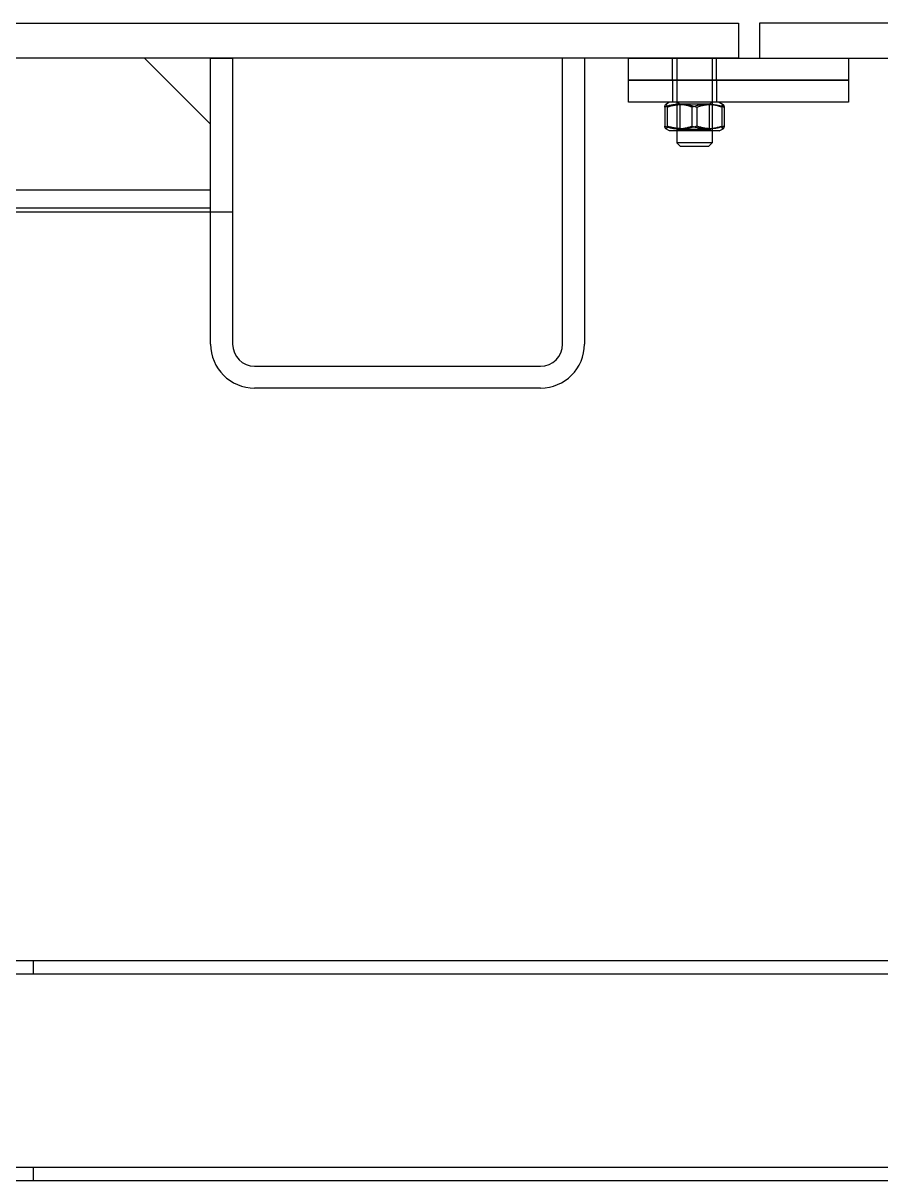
# Model space of a CAD drawing. Header units: millimetres. Extents: x 400392 to 401374, y 4543900 to 4544115.
# Drawn here: x 401268.3845 to 401268.5795, y 4544000.1636 to 4544000.4269 of the extents above; entities that cross this region are included whole.
import ezdxf

# ---------------------------------------------------------------- set-up
doc = ezdxf.new("R2010")
doc.units = ezdxf.units.MM
doc.layers.add('görünüş prota', color=4, linetype='Continuous')
doc.layers.add('kiris prota', color=6, linetype='Continuous')

# ---------------------------------------------------------------- blocks, each defined once
blk = doc.blocks.new('A$C750F51A7')
at = {"layer": 'görünüş prota', "color": 253, "lineweight": -2}
for p, q in [((-72.95943993767725, -61.1652711411183), (130.3905600623227, -61.16527114111989)), ((130.3905600623227, -61.16527114111989), (130.3905600623227, -61.96527114111996)), ((277.8155600623281, -61.1652711411183), (130.8655600623281, -61.16527114111989)), ((130.8655600623281, -61.16527114111989), (130.8655600623282, -61.96527114111996)), ((130.3905600623227, -61.96527114111996), (-72.95943993767725, -61.96527114111814)), ((118.3905600623227, -63.46527114111973), (116.8905600623227, -61.96527114111973)), ((118.3905600623226, -68.46527114111973), (118.3905600623227, -61.96527114111996)), ((118.3905600623227, -61.96527114111996), (118.8905600623227, -61.96527114111996)), ((118.8905600623227, -61.96527114111996), (118.8905600623226, -68.46527114111973)), ((126.3905600623226, -68.46527114111996), (126.3905600623227, -61.96527114111996)), ((126.8905600623226, -61.96527114111996), (126.8905600623226, -68.46527114111996)), ((127.8905600623227, -62.46527114111996), (127.8905600623227, -61.96527114111996)), ((127.8905600623227, -61.96527114111996), (132.8905600623226, -61.96527114111996)), ((128.8905600623228, -62.46527114111996), (128.8905600623228, -61.96527114111996)), ((128.9905600623229, -61.96527114111996), (128.9905600623229, -63.61527114111522)), ((129.7905600623228, -61.96527114111996), (129.7905600623228, -63.61527114111522)), ((129.8905600623228, -62.46527114111996), (129.8905600623228, -61.96527114111996)), ((130.8655600623282, -61.96527114111996), (277.8155600623281, -61.96527114111814)), ((132.8905600623226, -61.96527114111996), (132.8905600623226, -62.46527114111996)), ((132.8905600623226, -62.46527114111996), (127.8905600623227, -62.46527114111996)), ((127.8905600623227, -62.46527114111518), (132.8905600623226, -62.46527114111518)), ((127.8905600623227, -62.96527114111518), (127.8905600623227, -62.46527114111518)), ((128.8905600623228, -62.46527114111518), (128.8905600623228, -62.96527114111518)), ((129.8905600623228, -62.46527114111518), (129.8905600623228, -62.96527114111518)), ((132.8905600623226, -62.46527114111518), (132.8905600623226, -62.96527114111518)), ((132.8905600623226, -62.96527114111518), (127.8905600623227, -62.96527114111518)), ((128.7140410287427, -63.07240157235645), (128.7140410287427, -63.50814070987394)), ((128.8255600623229, -62.96527114111518), (128.7386933238255, -63.01542367597028)), ((128.7708018814101, -63.07240157235645), (128.7708018814101, -63.50814070987394)), ((129.0582100623228, -63.00433364111518), (128.9905518276522, -62.96527114111518)), ((129.7229100623229, -63.00433364111518), (129.0582100623228, -63.00433364111518)), ((129.0582100623228, -63.00433364111518), (129.0582100623228, -63.57620864111522)), ((129.3337992096555, -63.07240157235645), (129.3337992096555, -63.50814070987394)), ((129.4473209149902, -63.07240157235645), (129.4473209149902, -63.50814070987394)), ((129.7229100623229, -63.00433364111541), (129.7905682969935, -62.96527114111518)), ((129.7229100623229, -63.00433364111541), (129.7229100623229, -63.57620864111522)), ((129.9555600623229, -62.96527114111518), (130.0424268008203, -63.01542367597028)), ((130.0103182432356, -63.07240157235645), (130.0103182432356, -63.50814070987394)), ((130.067079095903, -63.07240157235645), (130.067079095903, -63.50814070987394)), ((128.8255600623229, -63.61527114111522), (128.7386933238255, -63.56511860626011)), ((129.9555600623229, -63.61527114111522), (128.8255600623229, -63.61527114111522)), ((129.0582100623228, -63.57620864111522), (128.9905518276522, -63.61527114111522)), ((128.9905600623229, -63.61527114111522), (128.9905600623229, -63.88858989111975)), ((129.0582100623228, -63.57620864111522), (129.7229100623229, -63.57620864111522)), ((129.7229100623229, -63.57620864111522), (129.7905682969935, -63.61527114111522)), ((129.7905600623228, -63.61527114111522), (129.7905600623228, -63.88858989111975)), ((129.9555600623229, -63.61527114111522), (130.0424268008203, -63.56511860626011)), ((129.7905600623228, -63.88858989111975), (128.9905600623229, -63.88858989111975)), ((129.0672413123228, -63.96527114111996), (128.9905600623229, -63.88858989111975)), ((129.0672413123228, -63.96527114111996), (129.7138788123228, -63.96527114111996)), ((129.7138788123228, -63.96527114111996), (129.7905600623228, -63.88858989111975)), ((118.3905600623227, -64.96527114111996), (103.9905600623227, -64.96527114111956)), ((103.9905600623227, -65.36527114111959), (118.3905600623227, -65.36527114111976)), ((118.3905600623223, -65.46527114111541), (113.890560062323, -65.46527114111518)), ((118.8905600623223, -65.46527114111541), (118.3905600623223, -65.46527114111541)), ((119.3905600623226, -68.96527114111973), (125.8905600623226, -68.96527114111996)), ((125.8905600623226, -69.46527114111996), (119.3905600623225, -69.46527114111973)), ((148.6655600623242, -82.49450128238965), (112.3655600623245, -82.49450128239113)), ((114.3655600623245, -82.79450128239114), (114.3655600623245, -82.49450128239113)), ((148.6655600623242, -82.79450128238966), (112.3655600623245, -82.79450128239114)), ((148.6655600623242, -87.19450128238964), (112.3655600623245, -87.19450128239112)), ((114.3655600623245, -87.49450128239113), (114.3655600623245, -87.19450128239112)), ((148.6655600623242, -87.49450128238965), (112.3655600623245, -87.49450128239113))]:
    blk.add_line(p, q, dxfattribs=at)
for centre, radius, start, end in [((119.3905600623226, -68.46527114111996), 1, 180, 270), ((119.3905600623226, -68.46527114111996), 0.4999999999999996, 180, 270), ((125.8905600623226, -68.46527114111996), 1, 270, 0), ((125.8905600623226, -68.46527114111996), 0.4999999999999998, 270, 0)]:
    blk.add_arc(centre, radius, start, end, dxfattribs=at)
for points, weights in [([(128.7140410287427, -63.07240157235645), (128.7424214550764, -62.96406823902322), (128.7708018814101, -63.07240157235645)], [1, 1.15470053837925, 1]), ([(129.3337992096555, -63.07240157235645), (129.0239201191992, -62.96406823902322), (128.7140410287427, -63.07240157235645)], [1, 1.154700538379251, 1]), ([(128.7708018814101, -63.07240157235645), (129.1090613982001, -62.96406823902323), (129.4473209149902, -63.07240157235645)], [1, 1.154700538379253, 1]), ([(130.0103182432356, -63.07240157235645), (129.6720587264456, -62.96406823902322), (129.3337992096555, -63.07240157235645)], [1, 1.15470053837925, 1]), ([(129.4473209149902, -63.07240157235645), (129.7572000054466, -62.96406823902323), (130.067079095903, -63.07240157235645)], [1, 1.154700538379252, 1]), ([(130.0424268008203, -63.01542367597028), (130.0275022635622, -63.00680699036689), (130.0103182432356, -63.07240157235645)], [1.075805463440132, 1.088281469515712, 1]), ([(130.067079095903, -63.07240157235645), (130.053885555873, -63.02203939128464), (130.0424268008203, -63.01542367597028)], [1, 1.06641906886354, 1.075805463440132]), ([(128.7708018814101, -63.50814070987394), (128.7424214550764, -63.61647404320735), (128.7140410287427, -63.50814070987394)], [1, 1.15470053837925, 1]), ([(128.7140410287427, -63.50814070987394), (129.0239201191991, -63.61647404320735), (129.3337992096555, -63.50814070987394)], [1, 1.154700538379255, 1]), ([(129.4473209149902, -63.50814070987394), (129.1090613982001, -63.61647404320735), (128.7708018814101, -63.50814070987394)], [1, 1.154700538379249, 1]), ([(129.3337992096555, -63.50814070987394), (129.6720587264455, -63.61647404320752), (130.0103182432356, -63.50814070987394)], [1, 1.154700538379244, 1]), ([(130.067079095903, -63.50814070987394), (129.7572000054466, -63.61647404320735), (129.4473209149902, -63.50814070987394)], [1, 1.15470053837925, 1]), ([(130.0103182432356, -63.50814070987394), (130.0275022635622, -63.57373529186368), (130.0424268008203, -63.56511860626012)], [1, 1.08828146951571, 1.075805463440132]), ([(130.0424268008203, -63.56511860626012), (130.053885555873, -63.55850289094594), (130.067079095903, -63.50814070987394)], [1.075805463440132, 1.066419068863541, 1])]:
    blk.add_rational_spline(points, weights, degree=2, dxfattribs=at)
blk = doc.blocks.new('K-K Kesiti')
at = {"layer": 'kiris prota', "color": 1, "xscale": 0.01, "yscale": 0.01, "zscale": 0.01}
blk.add_blockref('A$C750F51A7', (401466.1017538016, 4544003.168829223), dxfattribs=at)

msp = doc.modelspace()

# ---------------------------------------------------------------- block references
msp.add_blockref('K-K Kesiti', (-198.8585085888626, -2.130323696881533))

doc.saveas('drawing.dxf')
